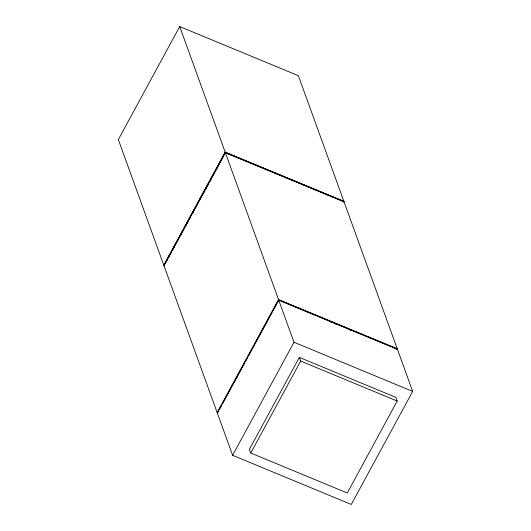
<?xml version="1.0" encoding="UTF-8"?>
<svg xmlns="http://www.w3.org/2000/svg" width="531" height="531" viewBox="0 0 531 531"><rect width="100%" height="100%" fill="white"/><g stroke="black" fill="none" stroke-linecap="round" stroke-linejoin="round"><path stroke-width="0.8" d="M218.506 411.22L217.637 412.819L217.166 412.62L163.9 265.48L225.283 152.437L343.955 201.581L343.55 201.966L343.849 201.289L298.382 75.694L179.71 26.55L118.333 139.593L163.794 265.188L164.457 265.527M163.794 265.188L225.177 152.145L179.71 26.55M163.953 265.254L224.693 153.386M225.084 152.662L225.33 152.205M164.059 265.546L194.472 209.539M195.255 208.086L224.799 153.678M225.19 152.955L225.436 152.503M165.924 262.334L167.504 259.433M169.077 256.526L171.44 252.179M172.23 250.725L174.593 246.371M176.166 243.47L178.137 239.846M180.5 235.492L181.29 234.038M182.472 231.861L184.045 228.961M185.618 226.06L187.197 223.159M189.56 218.805L190.35 217.352M192.713 213.004L193.496 211.55M195.859 207.196L197.831 203.572M199.404 200.672L200.983 197.771M202.557 194.864L204.136 191.963M205.709 189.063L208.464 183.985M209.645 181.808L211.617 178.184M212.798 176.007L214.77 172.376M215.951 170.199L217.922 166.575M219.887 162.944L221.858 159.32M223.04 157.143L223.83 155.689M217.166 412.62L278.543 299.577L225.25 152.357L343.763 201.435M278.649 299.869L217.272 412.919L232.618 455.306L351.29 504.45L412.667 391.407L397.327 349.013L278.649 299.869L293.995 342.256L412.667 391.407M219.688 409.043L221.659 405.412M222.841 403.235L232.293 385.825M233.082 384.378L235.445 380.023M236.235 378.57L244.506 363.337M245.295 361.89L247.658 357.536M248.442 356.082L251.993 349.557M253.174 347.38L255.139 343.749M255.929 342.303L258.292 337.948M259.082 336.495L268.925 318.361M269.715 316.907L272.078 312.56M273.259 310.383L278.377 300.951M236.341 378.868L237.131 377.415M232.618 455.306L293.995 342.256M299.345 357.396L249.417 449.339L250.758 453.029L347.274 493L397.201 401.051L395.867 397.367L299.345 357.396L300.679 361.08L397.201 401.051M250.758 453.029L300.679 361.08M396.976 349.172L397.221 348.721L343.955 201.581M397.327 349.013L396.922 349.405M225.177 152.145L343.849 201.289M224.932 152.596L343.876 201.734M225.038 152.888L225.509 153.087M278.543 299.577L397.221 348.721M278.297 300.028L278.775 300.227M279.538 300.539L316.33 315.779M317.863 316.416L331.663 322.125M333.196 322.762L390.683 346.57M392.217 347.201L396.816 349.106M330.236 321.786L332.539 322.742M334.065 323.372L336.369 324.328M349.398 329.724L351.701 330.674M163.9 265.48L164.378 265.679M343.716 201.667L343.55 201.966"/></g></svg>
